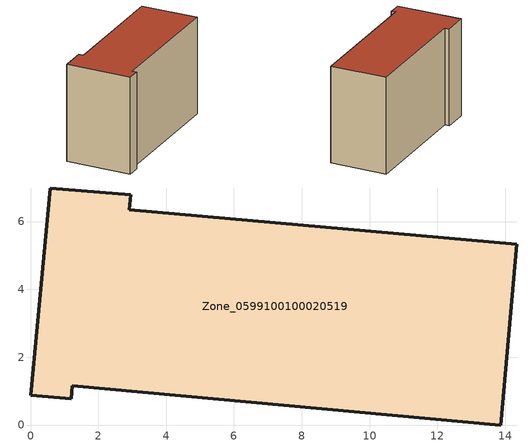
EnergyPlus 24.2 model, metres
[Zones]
Zone_0599100100020519
 floor ground (C_G): 2.91,6.35 14.35,5.33 13.86,0 1.23,1.17 1.2,0.77 0,0.88 0.58,6.99 2.95,6.79 z0
 wall outside (C_F): 0.58,6.99 0,0.88 1.2,0.77 1.23,1.17 13.86,0 14.35,5.33 2.91,6.35 2.95,6.79 0.58,6.99 z0:9.2
 roof outside (C_R): 2.91,6.35 2.95,6.79 0.58,6.99 0,0.88 1.2,0.77 1.23,1.17 13.86,0 14.35,5.33 z9.2
[BUILDING]
Pand.0599100100020519: North Axis=0; Terrain=City; Loads Convergence Tolerance Value=0.04; Temperature Convergence Tolerance Value=0.4; Solar Distribution=FullExterior; Maximum Number of Warmup Days=25; Minimum Number of Warmup Days=1
[Site:Location]
Rotterdam.The.Hague.AP_ZH_NLD Design_Conditions: Latitude=51.96; Longitude=4.45; Time Zone=1; Elevation=-4.5
[SITE:GROUNDTEMPERATURE:BUILDINGSURFACE]
18, 18, 18, 18, 18, 18, 18, 18, 18, 18, 18, 18
[MATERIAL] Thermal Absorptance=0.9; Solar Absorptance=0.7; Visible Absorptance=0.7
Name | Roughness | Thickness | Conductivity | Density | Specific Heat
G.TI.2015-2018 | MediumSmooth | 0.15 | 0.0428571 | 540 | 1210
F.TI.2015-2018 | Rough | 0.3 | 0.0666667 | 1920 | 840
R.TI.2015-2018 | MediumRough | 0.2 | 0.0333333 | 1500 | 1000
[CONSTRUCTION]
C_G: G.TI.2015-2018
C_F: F.TI.2015-2018
C_R: R.TI.2015-2018
[ZONE]
Zone_0599100100020519: Type=1; Multiplier=1; Ceiling Height=Autocalculate; Volume=Autocalculate; Floor Area=autocalculate; Part of Total Floor Area=Yes
[ZONEINFILTRATION:DESIGNFLOWRATE]
Infil_Zone_0599100100020519: Zone or ZoneList or Space or SpaceList=Zone_0599100100020519; Schedule=AlwaysOn; Design Flow Rate Calculation Method=Flow/Area; Flow Rate per Floor Area=0.0015; Constant Term Coefficient=1; Temperature Term Coefficient=0; Velocity Term Coefficient=0; Velocity Squared Term Coefficient=0
[HVACTEMPLATE:ZONE:IDEALLOADSAIRSYSTEM]
Zone_0599100100020519: Maximum Heating Supply Air Temperature=50; Minimum Cooling Supply Air Temperature=13; Maximum Heating Supply Air Humidity Ratio=0.0156; Minimum Cooling Supply Air Humidity Ratio=0.0077; Heating Limit=NoLimit; Cooling Limit=NoLimit; Dehumidification Control Type=ConstantSensibleHeatRatio; Cooling Sensible Heat Ratio=0.7; Dehumidification Setpoint=60; Humidification Control Type=None; Humidification Setpoint=30; Outdoor Air Method=None; Outdoor Air Flow Rate per Person=0.00944; Outdoor Air Flow Rate per Zone Floor Area=0; Outdoor Air Flow Rate per Zone=0; Demand Controlled Ventilation Type=None; Outdoor Air Economizer Type=NoEconomizer; Heat Recovery Type=None; Sensible Heat Recovery Effectiveness=0.7; Latent Heat Recovery Effectiveness=0.65
[ZONECONTROL:THERMOSTAT]
ThermostatControl_Zone_0599100100020519: Zone or ZoneList=Zone_0599100100020519; Control Type Schedule=DualSetpointControlType; Control 1=Thermostat_Zone_0599100100020519; Temperature Difference Between Cutout And Setpoint=0
[THERMOSTATSETPOINT:DUALSETPOINT]
Thermostat_Zone_0599100100020519: Heating Setpoint Temperature Schedule=HeatingSetpoint_Zone_0599100100020519; Cooling Setpoint Temperature Schedule=CoolingSetpoint_Zone_0599100100020519
[SCHEDULE:COMPACT]
HeatingSetpoint_Zone_0599100100020519: Through: 12/31, For: AllDays, Until: 24:00, 21
CoolingSetpoint_Zone_0599100100020519: Through: 12/31, For: AllDays, Until: 24:00, 24
DualSetpointControlType: Through: 12/31, For: AllDays, Until: 24:00, 4
AlwaysOn: Through: 12/31, For: AllDays, Until: 24:00, 1
